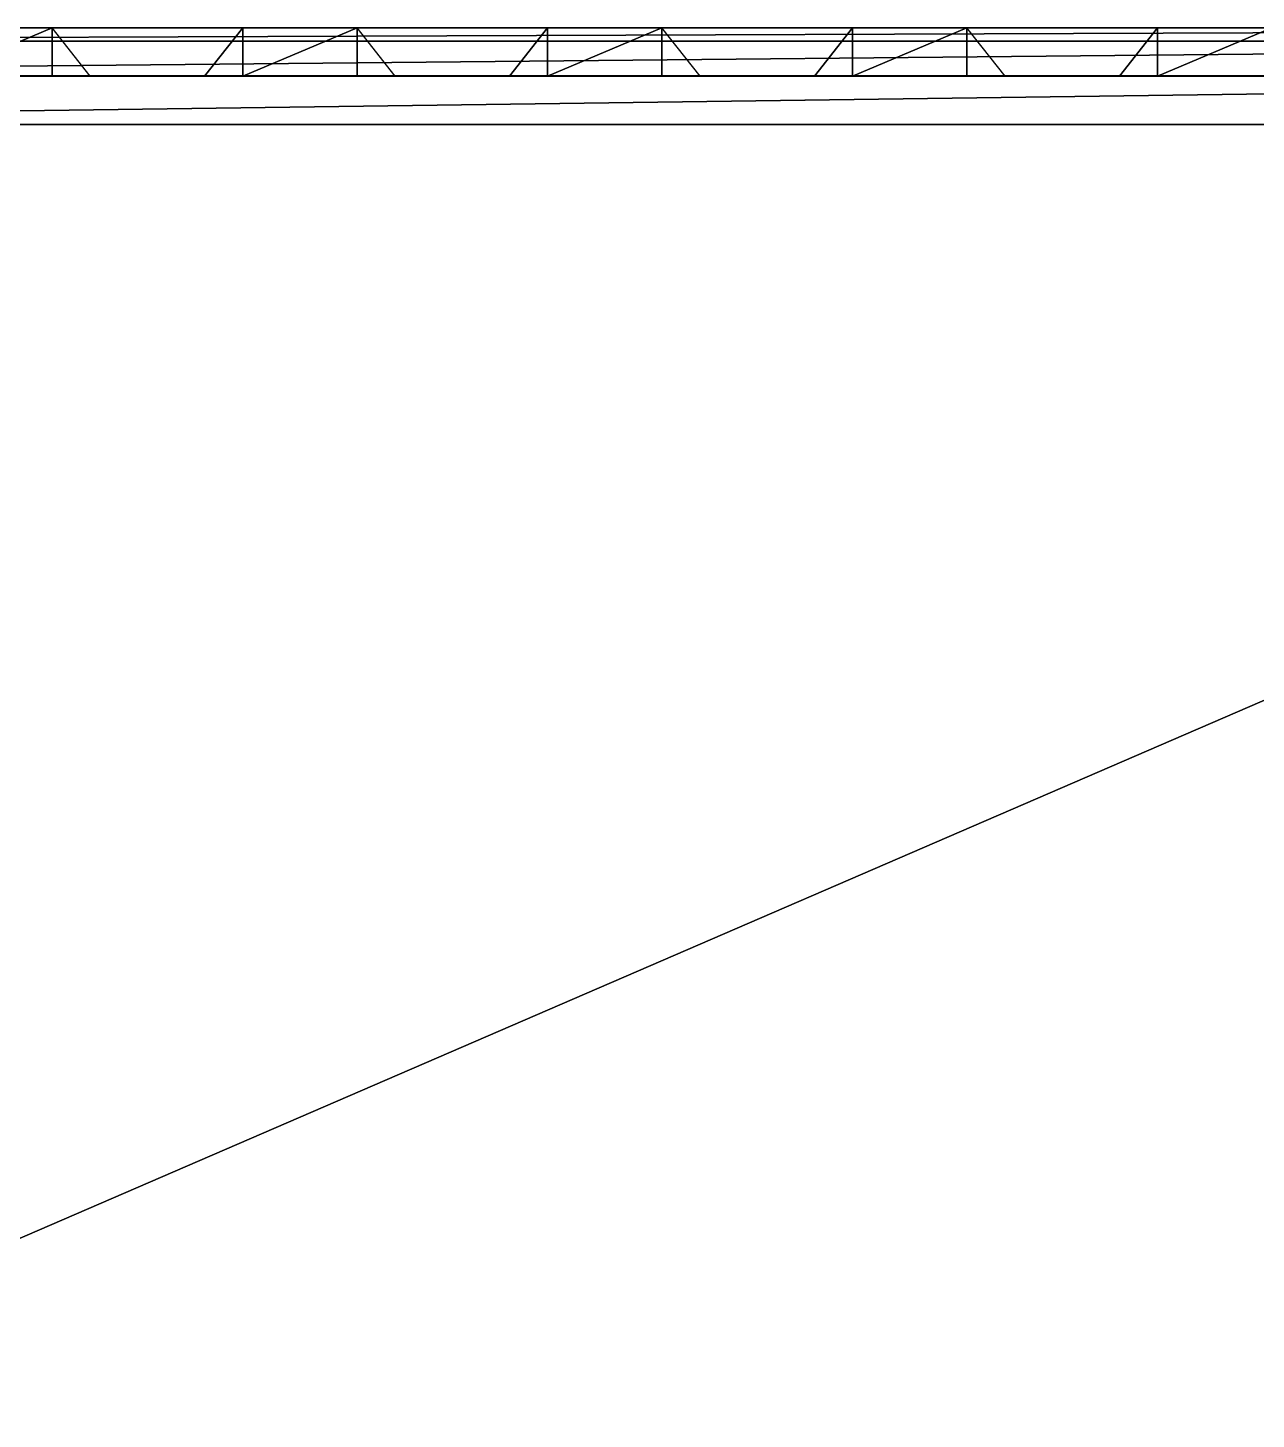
# Model space of a CAD drawing. Extents: x -226 to 261, y -163 to 113.
# Drawn here: x 22.4 to 85.8, y -51.9 to 20 of the extents above; entities that cross this region are included whole.
import ezdxf

# ---------------------------------------------------------------- set-up
doc = ezdxf.new("R2010")
doc.units = 0
doc.header["$MEASUREMENT"] = 0
doc.layers.get('0').update_dxf_attribs({"linetype": 'CONTINUOUS'})

msp = doc.modelspace()

# ---------------------------------------------------------------- linework, layer by layer
for points in [[(155, 20, -10), (-30, 20, -10), (-30, 19.3168, -7.4775)], [(155, 19.3168, -7.4775), (155, 20, -10), (-30, 19.3168, -7.4775)], [(-30, 20, -10), (155, 20, -10), (0, 20, -20)], [(110, 20, -20), (0, 20, -20), (155, 20, -10)], [(155, 20, -100), (0, 20, -70), (110, 20, -70)], [(0, 20, -70), (155, 20, -100), (9.0742, 20, -87.4913)], [(155, 20, -100), (9.8219, 20, -91.25), (9.0742, 20, -87.4913)], [(11.25, 20, -100), (9.8219, 20, -91.25), (155, 20, -100)], [(17.7188, 17.5, -20), (23.625, 17.5, -20), (23.625, 20, -27.8945)], [(17.7188, 17.5, -20), (23.625, 20, -27.8945), (17.7188, 20, -27.8945)], [(17.7188, 17.5, -25.9209), (23.625, 17.5, -25.9209), (23.625, 20, -33.8153)], [(17.7188, 17.5, -25.9209), (23.625, 20, -33.8153), (17.7188, 20, -33.8153)], [(17.7188, 17.5, -31.8417), (23.625, 17.5, -31.8417), (23.625, 20, -39.7362)], [(17.7188, 17.5, -31.8417), (23.625, 20, -39.7362), (17.7188, 20, -39.7362)], [(17.7188, 17.5, -37.7626), (23.625, 17.5, -37.7626), (23.625, 20, -45.657)], [(17.7188, 17.5, -37.7626), (23.625, 20, -45.657), (17.7188, 20, -45.657)], [(17.7188, 17.5, -49.6043), (23.625, 17.5, -49.6043), (23.625, 20, -57.4987)], [(17.7188, 17.5, -49.6043), (23.625, 20, -57.4987), (17.7188, 20, -57.4987)], [(17.7188, 17.5, -55.5251), (23.625, 17.5, -55.5251), (23.625, 20, -63.4196)], [(17.7188, 17.5, -55.5251), (23.625, 20, -63.4196), (17.7188, 20, -63.4196)], [(17.7188, 17.5, -61.446), (23.625, 17.5, -61.446), (23.625, 20, -69.3405)], [(17.7188, 17.5, -61.446), (23.625, 20, -69.3405), (17.7188, 20, -69.3405)], [(17.7188, 17.5, -43.7152), (23.625, 17.5, -43.7152), (23.625, 20, -51.6203)], [(17.7188, 17.5, -43.7152), (23.625, 20, -51.6203), (17.7188, 20, -51.6203)], [(23.625, 17.5, -20), (25.5938, 17.5, -28.4109), (23.625, 20, -27.8945)], [(23.625, 17.5, -25.9209), (25.5938, 17.5, -34.3317), (23.625, 20, -33.8153)], [(23.625, 17.5, -31.8417), (25.5938, 17.5, -40.2526), (23.625, 20, -39.7362)], [(23.625, 17.5, -37.7626), (25.5938, 17.5, -46.1735), (23.625, 20, -45.657)], [(23.625, 17.5, -49.6043), (25.5938, 17.5, -58.0152), (23.625, 20, -57.4987)], [(23.625, 17.5, -55.5251), (25.5938, 17.5, -63.936), (23.625, 20, -63.4196)], [(23.625, 17.5, -61.446), (25.5938, 17.5, -69.8569), (23.625, 20, -69.3405)], [(23.625, 17.5, -43.7152), (25.5938, 17.5, -52.1374), (23.625, 20, -51.6203)], [(31.5, 17.5, -20), (33.4688, 17.5, -20), (33.4688, 20, -27.8945)], [(31.5, 17.5, -20), (33.4688, 20, -27.8945), (31.5, 17.5, -28.4109)], [(31.5, 17.5, -25.9209), (33.4688, 17.5, -25.9209), (33.4688, 20, -33.8153)], [(31.5, 17.5, -25.9209), (33.4688, 20, -33.8153), (31.5, 17.5, -34.3317)], [(31.5, 17.5, -31.8417), (33.4688, 17.5, -31.8417), (33.4688, 20, -39.7362)], [(31.5, 17.5, -31.8417), (33.4688, 20, -39.7362), (31.5, 17.5, -40.2526)], [(31.5, 17.5, -37.7626), (33.4688, 17.5, -37.7626), (33.4688, 20, -45.657)], [(31.5, 17.5, -37.7626), (33.4688, 20, -45.657), (31.5, 17.5, -46.1735)], [(31.5, 17.5, -49.6043), (33.4688, 17.5, -49.6043), (33.4688, 20, -57.4987)], [(31.5, 17.5, -49.6043), (33.4688, 20, -57.4987), (31.5, 17.5, -58.0152)], [(31.5, 17.5, -55.5251), (33.4688, 17.5, -55.5251), (33.4688, 20, -63.4196)], [(31.5, 17.5, -55.5251), (33.4688, 20, -63.4196), (31.5, 17.5, -63.936)], [(31.5, 17.5, -61.446), (33.4688, 17.5, -61.446), (33.4688, 20, -69.3405)], [(31.5, 17.5, -61.446), (33.4688, 20, -69.3405), (31.5, 17.5, -69.8569)], [(31.5, 17.5, -43.7152), (33.4688, 17.5, -43.7152), (33.4688, 20, -51.6203)], [(31.5, 17.5, -43.7152), (33.4688, 20, -51.6203), (31.5, 17.5, -52.1374)], [(33.4688, 17.5, -20), (39.375, 17.5, -20), (39.375, 20, -27.8945)], [(33.4688, 17.5, -20), (39.375, 20, -27.8945), (33.4688, 20, -27.8945)], [(33.4688, 17.5, -25.9209), (39.375, 17.5, -25.9209), (39.375, 20, -33.8153)], [(33.4688, 17.5, -25.9209), (39.375, 20, -33.8153), (33.4688, 20, -33.8153)], [(33.4688, 17.5, -31.8417), (39.375, 17.5, -31.8417), (39.375, 20, -39.7362)], [(33.4688, 17.5, -31.8417), (39.375, 20, -39.7362), (33.4688, 20, -39.7362)], [(33.4688, 17.5, -37.7626), (39.375, 17.5, -37.7626), (39.375, 20, -45.657)], [(33.4688, 17.5, -37.7626), (39.375, 20, -45.657), (33.4688, 20, -45.657)], [(33.4688, 17.5, -49.6043), (39.375, 17.5, -49.6043), (39.375, 20, -57.4987)], [(33.4688, 17.5, -49.6043), (39.375, 20, -57.4987), (33.4688, 20, -57.4987)], [(33.4688, 17.5, -55.5251), (39.375, 17.5, -55.5251), (39.375, 20, -63.4196)], [(33.4688, 17.5, -55.5251), (39.375, 20, -63.4196), (33.4688, 20, -63.4196)], [(33.4688, 17.5, -61.446), (39.375, 17.5, -61.446), (39.375, 20, -69.3405)], [(33.4688, 17.5, -61.446), (39.375, 20, -69.3405), (33.4688, 20, -69.3405)], [(33.4688, 17.5, -43.7152), (39.375, 17.5, -43.7152), (39.375, 20, -51.6203)], [(33.4688, 17.5, -43.7152), (39.375, 20, -51.6203), (33.4688, 20, -51.6203)], [(39.375, 17.5, -20), (41.3438, 17.5, -28.4109), (39.375, 20, -27.8945)], [(39.375, 17.5, -25.9209), (41.3438, 17.5, -34.3317), (39.375, 20, -33.8153)], [(39.375, 17.5, -31.8417), (41.3438, 17.5, -40.2526), (39.375, 20, -39.7362)], [(39.375, 17.5, -37.7626), (41.3438, 17.5, -46.1735), (39.375, 20, -45.657)], [(39.375, 17.5, -49.6043), (41.3438, 17.5, -58.0152), (39.375, 20, -57.4987)], [(39.375, 17.5, -55.5251), (41.3438, 17.5, -63.936), (39.375, 20, -63.4196)], [(39.375, 17.5, -61.446), (41.3438, 17.5, -69.8569), (39.375, 20, -69.3405)], [(39.375, 17.5, -43.7152), (41.3438, 17.5, -52.1374), (39.375, 20, -51.6203)], [(47.25, 17.5, -20), (49.2188, 17.5, -20), (49.2188, 20, -27.8945)], [(47.25, 17.5, -20), (49.2188, 20, -27.8945), (47.25, 17.5, -28.4109)], [(47.25, 17.5, -25.9209), (49.2188, 17.5, -25.9209), (49.2188, 20, -33.8153)], [(47.25, 17.5, -25.9209), (49.2188, 20, -33.8153), (47.25, 17.5, -34.3317)], [(47.25, 17.5, -31.8417), (49.2188, 17.5, -31.8417), (49.2188, 20, -39.7362)], [(47.25, 17.5, -31.8417), (49.2188, 20, -39.7362), (47.25, 17.5, -40.2526)], [(47.25, 17.5, -37.7626), (49.2188, 17.5, -37.7626), (49.2188, 20, -45.657)], [(47.25, 17.5, -37.7626), (49.2188, 20, -45.657), (47.25, 17.5, -46.1735)], [(47.25, 17.5, -49.6043), (49.2188, 17.5, -49.6043), (49.2188, 20, -57.4987)], [(47.25, 17.5, -49.6043), (49.2188, 20, -57.4987), (47.25, 17.5, -58.0152)], [(47.25, 17.5, -55.5251), (49.2188, 17.5, -55.5251), (49.2188, 20, -63.4196)], [(47.25, 17.5, -55.5251), (49.2188, 20, -63.4196), (47.25, 17.5, -63.936)], [(47.25, 17.5, -61.446), (49.2188, 17.5, -61.446), (49.2188, 20, -69.3405)], [(47.25, 17.5, -61.446), (49.2188, 20, -69.3405), (47.25, 17.5, -69.8569)], [(47.25, 17.5, -43.7152), (49.2188, 17.5, -43.7152), (49.2188, 20, -51.6203)], [(47.25, 17.5, -43.7152), (49.2188, 20, -51.6203), (47.25, 17.5, -52.1374)], [(49.2188, 17.5, -20), (55.125, 17.5, -20), (55.125, 20, -27.8945)], [(49.2188, 17.5, -20), (55.125, 20, -27.8945), (49.2188, 20, -27.8945)], [(49.2188, 17.5, -25.9209), (55.125, 17.5, -25.9209), (55.125, 20, -33.8153)], [(49.2188, 17.5, -25.9209), (55.125, 20, -33.8153), (49.2188, 20, -33.8153)], [(49.2188, 17.5, -31.8417), (55.125, 17.5, -31.8417), (55.125, 20, -39.7362)], [(49.2188, 17.5, -31.8417), (55.125, 20, -39.7362), (49.2188, 20, -39.7362)], [(49.2188, 17.5, -37.7626), (55.125, 17.5, -37.7626), (55.125, 20, -45.657)], [(49.2188, 17.5, -37.7626), (55.125, 20, -45.657), (49.2188, 20, -45.657)], [(49.2188, 17.5, -49.6043), (55.125, 17.5, -49.6043), (55.125, 20, -57.4987)], [(49.2188, 17.5, -49.6043), (55.125, 20, -57.4987), (49.2188, 20, -57.4987)], [(49.2188, 17.5, -55.5251), (55.125, 17.5, -55.5251), (55.125, 20, -63.4196)], [(49.2188, 17.5, -55.5251), (55.125, 20, -63.4196), (49.2188, 20, -63.4196)], [(49.2188, 17.5, -61.446), (55.125, 17.5, -61.446), (55.125, 20, -69.3404)], [(49.2188, 17.5, -61.446), (55.125, 20, -69.3404), (49.2188, 20, -69.3405)], [(49.2188, 17.5, -43.7152), (55.125, 17.5, -43.7152), (55.125, 20, -51.6203)], [(49.2188, 17.5, -43.7152), (55.125, 20, -51.6203), (49.2188, 20, -51.6203)], [(55.125, 17.5, -20), (57.0938, 17.5, -28.4109), (55.125, 20, -27.8945)], [(55.125, 17.5, -25.9209), (57.0938, 17.5, -34.3317), (55.125, 20, -33.8153)], [(55.125, 17.5, -31.8417), (57.0938, 17.5, -40.2526), (55.125, 20, -39.7362)], [(55.125, 17.5, -37.7626), (57.0938, 17.5, -46.1735), (55.125, 20, -45.657)], [(55.125, 17.5, -49.6043), (57.0938, 17.5, -58.0152), (55.125, 20, -57.4987)], [(55.125, 17.5, -55.5251), (57.0938, 17.5, -63.936), (55.125, 20, -63.4196)], [(55.125, 17.5, -61.446), (57.0938, 17.5, -69.8569), (55.125, 20, -69.3404)], [(55.125, 17.5, -43.7152), (57.0938, 17.5, -52.1374), (55.125, 20, -51.6203)], [(63, 17.5, -20), (64.9688, 17.5, -20), (64.9688, 20, -27.8945)], [(63, 17.5, -20), (64.9688, 20, -27.8945), (63, 17.5, -28.4109)], [(63, 17.5, -25.9209), (64.9688, 17.5, -25.9209), (64.9688, 20, -33.8153)], [(63, 17.5, -25.9209), (64.9688, 20, -33.8153), (63, 17.5, -34.3317)], [(63, 17.5, -31.8417), (64.9688, 17.5, -31.8417), (64.9688, 20, -39.7362)], [(63, 17.5, -31.8417), (64.9688, 20, -39.7362), (63, 17.5, -40.2526)], [(63, 17.5, -37.7626), (64.9688, 17.5, -37.7626), (64.9688, 20, -45.657)], [(63, 17.5, -37.7626), (64.9688, 20, -45.657), (63, 17.5, -46.1734)], [(63, 17.5, -49.6043), (64.9688, 17.5, -49.6043), (64.9688, 20, -57.4987)], [(63, 17.5, -49.6043), (64.9688, 20, -57.4987), (63, 17.5, -58.0151)], [(63, 17.5, -55.5251), (64.9688, 17.5, -55.5251), (64.9688, 20, -63.4196)], [(63, 17.5, -55.5251), (64.9688, 20, -63.4196), (63, 17.5, -63.936)], [(63, 17.5, -61.446), (64.9688, 17.5, -61.446), (64.9688, 20, -69.3404)], [(63, 17.5, -61.446), (64.9688, 20, -69.3404), (63, 17.5, -69.8569)], [(63, 17.5, -43.7152), (64.9688, 17.5, -43.7152), (64.9688, 20, -51.6203)], [(63, 17.5, -43.7152), (64.9688, 20, -51.6203), (63, 17.5, -52.1374)], [(64.9688, 17.5, -20), (70.875, 17.5, -20), (70.875, 20, -27.8945)], [(64.9688, 17.5, -20), (70.875, 20, -27.8945), (64.9688, 20, -27.8945)], [(64.9688, 17.5, -25.9209), (70.875, 17.5, -25.9209), (70.875, 20, -33.8153)], [(64.9688, 17.5, -25.9209), (70.875, 20, -33.8153), (64.9688, 20, -33.8153)], [(64.9688, 17.5, -31.8417), (70.875, 17.5, -31.8417), (70.875, 20, -39.7362)], [(64.9688, 17.5, -31.8417), (70.875, 20, -39.7362), (64.9688, 20, -39.7362)], [(64.9688, 17.5, -37.7626), (70.875, 17.5, -37.7626), (70.875, 20, -45.657)], [(64.9688, 17.5, -37.7626), (70.875, 20, -45.657), (64.9688, 20, -45.657)], [(64.9688, 17.5, -49.6043), (70.875, 17.5, -49.6043), (70.875, 20, -57.4987)], [(64.9688, 17.5, -49.6043), (70.875, 20, -57.4987), (64.9688, 20, -57.4987)], [(64.9688, 17.5, -55.5251), (70.875, 17.5, -55.5251), (70.875, 20, -63.4196)], [(64.9688, 17.5, -55.5251), (70.875, 20, -63.4196), (64.9688, 20, -63.4196)], [(64.9688, 17.5, -61.446), (70.875, 17.5, -61.446), (70.875, 20, -69.3404)], [(64.9688, 17.5, -61.446), (70.875, 20, -69.3404), (64.9688, 20, -69.3404)], [(64.9688, 17.5, -43.7152), (70.875, 17.5, -43.7152), (70.875, 20, -51.6203)], [(64.9688, 17.5, -43.7152), (70.875, 20, -51.6203), (64.9688, 20, -51.6203)], [(70.875, 17.5, -20), (72.8438, 17.5, -28.4109), (70.875, 20, -27.8945)], [(70.875, 17.5, -25.9209), (72.8438, 17.5, -34.3317), (70.875, 20, -33.8153)], [(70.875, 17.5, -31.8417), (72.8438, 17.5, -40.2526), (70.875, 20, -39.7362)], [(70.875, 17.5, -37.7626), (72.8438, 17.5, -46.1734), (70.875, 20, -45.657)], [(70.875, 17.5, -49.6043), (72.8438, 17.5, -58.0151), (70.875, 20, -57.4987)], [(70.875, 17.5, -55.5251), (72.8438, 17.5, -63.936), (70.875, 20, -63.4196)], [(70.875, 17.5, -61.446), (72.8438, 17.5, -69.8569), (70.875, 20, -69.3404)], [(70.875, 17.5, -43.7152), (72.8438, 17.5, -52.1374), (70.875, 20, -51.6203)], [(78.75, 17.5, -20), (80.7188, 17.5, -20), (80.7188, 20, -27.8945)], [(78.75, 17.5, -20), (80.7188, 20, -27.8945), (78.75, 17.5, -28.4109)], [(78.75, 17.5, -25.9209), (80.7188, 17.5, -25.9209), (80.7188, 20, -33.8153)], [(78.75, 17.5, -25.9209), (80.7188, 20, -33.8153), (78.75, 17.5, -34.3317)], [(78.75, 17.5, -31.8417), (80.7188, 17.5, -31.8417), (80.7188, 20, -39.7362)], [(78.75, 17.5, -31.8417), (80.7188, 20, -39.7362), (78.75, 17.5, -40.2526)], [(78.75, 17.5, -37.7626), (80.7188, 17.5, -37.7626), (80.7188, 20, -45.657)], [(78.75, 17.5, -37.7626), (80.7188, 20, -45.657), (78.75, 17.5, -46.1734)], [(78.75, 17.5, -49.6043), (80.7188, 17.5, -49.6043), (80.7188, 20, -57.4987)], [(78.75, 17.5, -49.6043), (80.7188, 20, -57.4987), (78.75, 17.5, -58.0151)], [(78.75, 17.5, -55.5251), (80.7188, 17.5, -55.5251), (80.7188, 20, -63.4196)], [(78.75, 17.5, -55.5251), (80.7188, 20, -63.4196), (78.75, 17.5, -63.936)], [(78.75, 17.5, -61.446), (80.7188, 17.5, -61.446), (80.7188, 20, -69.3404)], [(78.75, 17.5, -61.446), (80.7188, 20, -69.3404), (78.75, 17.5, -69.8569)], [(78.75, 17.5, -43.7152), (80.7188, 17.5, -43.7152), (80.7188, 20, -51.6203)], [(78.75, 17.5, -43.7152), (80.7188, 20, -51.6203), (78.75, 17.5, -52.1374)], [(80.7188, 17.5, -20), (86.625, 17.5, -20), (86.625, 20, -27.8945)], [(80.7188, 17.5, -20), (86.625, 20, -27.8945), (80.7188, 20, -27.8945)], [(80.7188, 17.5, -25.9209), (86.625, 17.5, -25.9209), (86.625, 20, -33.8153)], [(80.7188, 17.5, -25.9209), (86.625, 20, -33.8153), (80.7188, 20, -33.8153)], [(80.7188, 17.5, -31.8417), (86.625, 17.5, -31.8417), (86.625, 20, -39.7362)], [(80.7188, 17.5, -31.8417), (86.625, 20, -39.7362), (80.7188, 20, -39.7362)], [(80.7188, 17.5, -37.7626), (86.625, 17.5, -37.7626), (86.625, 20, -45.657)], [(80.7188, 17.5, -37.7626), (86.625, 20, -45.657), (80.7188, 20, -45.657)], [(80.7188, 17.5, -49.6043), (86.625, 17.5, -49.6043), (86.625, 20, -57.4987)], [(80.7188, 17.5, -49.6043), (86.625, 20, -57.4987), (80.7188, 20, -57.4987)], [(80.7188, 17.5, -55.5251), (86.625, 17.5, -55.5251), (86.625, 20, -63.4196)], [(80.7188, 17.5, -55.5251), (86.625, 20, -63.4196), (80.7188, 20, -63.4196)], [(80.7188, 17.5, -61.446), (86.625, 17.5, -61.446), (86.625, 20, -69.3404)], [(80.7188, 17.5, -61.446), (86.625, 20, -69.3404), (80.7188, 20, -69.3404)], [(80.7188, 17.5, -43.7152), (86.625, 17.5, -43.7152), (86.625, 20, -51.6203)], [(80.7188, 17.5, -43.7152), (86.625, 20, -51.6203), (80.7188, 20, -51.6203)], [(155, 19.3168, -7.4775), (-30, 19.3168, -7.4775), (-30, 17.5225, -5.6832)], [(155, 17.5225, -5.6832), (155, 19.3168, -7.4775), (-30, 17.5225, -5.6832)], [(155, 17.5225, -5.6832), (-30, 17.5225, -5.6832), (-30, 15, -5)], [(155, 15, -5), (155, 17.5225, -5.6832), (-30, 15, -5)], [(23.625, 17.5, -20), (25.5938, 17.5, -20), (25.5938, 17.5, -28.4109)], [(23.625, 17.5, -25.9209), (25.5938, 17.5, -25.9209), (25.5938, 17.5, -34.3317)], [(23.625, 17.5, -31.8417), (25.5938, 17.5, -31.8417), (25.5938, 17.5, -40.2526)], [(23.625, 17.5, -37.7626), (25.5938, 17.5, -37.7626), (25.5938, 17.5, -46.1735)], [(23.625, 17.5, -49.6043), (25.5938, 17.5, -49.6043), (25.5938, 17.5, -58.0152)], [(23.625, 17.5, -55.5251), (25.5938, 17.5, -55.5251), (25.5938, 17.5, -63.936)], [(23.625, 17.5, -61.446), (25.5938, 17.5, -61.446), (25.5938, 17.5, -69.8569)], [(23.625, 17.5, -43.7152), (25.5938, 17.5, -43.7152), (25.5938, 17.5, -52.1374)], [(25.5938, 17.5, -20), (31.5, 17.5, -20), (31.5, 17.5, -28.4109)], [(25.5938, 17.5, -20), (31.5, 17.5, -28.4109), (25.5938, 17.5, -28.4109)], [(25.5938, 17.5, -25.9209), (31.5, 17.5, -25.9209), (31.5, 17.5, -34.3317)], [(25.5938, 17.5, -25.9209), (31.5, 17.5, -34.3317), (25.5938, 17.5, -34.3317)], [(25.5938, 17.5, -31.8417), (31.5, 17.5, -31.8417), (31.5, 17.5, -40.2526)], [(25.5938, 17.5, -31.8417), (31.5, 17.5, -40.2526), (25.5938, 17.5, -40.2526)], [(25.5938, 17.5, -37.7626), (31.5, 17.5, -37.7626), (31.5, 17.5, -46.1735)], [(25.5938, 17.5, -37.7626), (31.5, 17.5, -46.1735), (25.5938, 17.5, -46.1735)], [(25.5938, 17.5, -49.6043), (31.5, 17.5, -49.6043), (31.5, 17.5, -58.0152)], [(25.5938, 17.5, -49.6043), (31.5, 17.5, -58.0152), (25.5938, 17.5, -58.0152)], [(25.5938, 17.5, -55.5251), (31.5, 17.5, -55.5251), (31.5, 17.5, -63.936)], [(25.5938, 17.5, -55.5251), (31.5, 17.5, -63.936), (25.5938, 17.5, -63.936)], [(25.5938, 17.5, -61.446), (31.5, 17.5, -61.446), (31.5, 17.5, -69.8569)], [(25.5938, 17.5, -61.446), (31.5, 17.5, -69.8569), (25.5938, 17.5, -69.8569)], [(25.5938, 17.5, -43.7152), (31.5, 17.5, -43.7152), (31.5, 17.5, -52.1374)], [(25.5938, 17.5, -43.7152), (31.5, 17.5, -52.1374), (25.5938, 17.5, -52.1374)], [(39.375, 17.5, -20), (41.3438, 17.5, -20), (41.3438, 17.5, -28.4109)], [(39.375, 17.5, -25.9209), (41.3438, 17.5, -25.9209), (41.3438, 17.5, -34.3317)], [(39.375, 17.5, -31.8417), (41.3438, 17.5, -31.8417), (41.3438, 17.5, -40.2526)], [(39.375, 17.5, -37.7626), (41.3438, 17.5, -37.7626), (41.3438, 17.5, -46.1735)], [(39.375, 17.5, -49.6043), (41.3438, 17.5, -49.6043), (41.3438, 17.5, -58.0152)], [(39.375, 17.5, -55.5251), (41.3438, 17.5, -55.5251), (41.3438, 17.5, -63.936)], [(39.375, 17.5, -61.446), (41.3438, 17.5, -61.446), (41.3438, 17.5, -69.8569)], [(39.375, 17.5, -43.7152), (41.3438, 17.5, -43.7152), (41.3438, 17.5, -52.1374)], [(41.3438, 17.5, -20), (47.25, 17.5, -20), (47.25, 17.5, -28.4109)], [(41.3438, 17.5, -20), (47.25, 17.5, -28.4109), (41.3438, 17.5, -28.4109)], [(41.3438, 17.5, -25.9209), (47.25, 17.5, -25.9209), (47.25, 17.5, -34.3317)], [(41.3438, 17.5, -25.9209), (47.25, 17.5, -34.3317), (41.3438, 17.5, -34.3317)], [(41.3438, 17.5, -31.8417), (47.25, 17.5, -31.8417), (47.25, 17.5, -40.2526)], [(41.3438, 17.5, -31.8417), (47.25, 17.5, -40.2526), (41.3438, 17.5, -40.2526)], [(41.3438, 17.5, -37.7626), (47.25, 17.5, -37.7626), (47.25, 17.5, -46.1735)], [(41.3438, 17.5, -37.7626), (47.25, 17.5, -46.1735), (41.3438, 17.5, -46.1735)], [(41.3438, 17.5, -49.6043), (47.25, 17.5, -49.6043), (47.25, 17.5, -58.0152)], [(41.3438, 17.5, -49.6043), (47.25, 17.5, -58.0152), (41.3438, 17.5, -58.0152)], [(41.3438, 17.5, -55.5251), (47.25, 17.5, -55.5251), (47.25, 17.5, -63.936)], [(41.3438, 17.5, -55.5251), (47.25, 17.5, -63.936), (41.3438, 17.5, -63.936)], [(41.3438, 17.5, -61.446), (47.25, 17.5, -61.446), (47.25, 17.5, -69.8569)], [(41.3438, 17.5, -61.446), (47.25, 17.5, -69.8569), (41.3438, 17.5, -69.8569)], [(41.3438, 17.5, -43.7152), (47.25, 17.5, -43.7152), (47.25, 17.5, -52.1374)], [(41.3438, 17.5, -43.7152), (47.25, 17.5, -52.1374), (41.3438, 17.5, -52.1374)], [(55.125, 17.5, -20), (57.0938, 17.5, -20), (57.0938, 17.5, -28.4109)], [(55.125, 17.5, -25.9209), (57.0938, 17.5, -25.9209), (57.0938, 17.5, -34.3317)], [(55.125, 17.5, -31.8417), (57.0938, 17.5, -31.8417), (57.0938, 17.5, -40.2526)], [(55.125, 17.5, -37.7626), (57.0938, 17.5, -37.7626), (57.0938, 17.5, -46.1735)], [(55.125, 17.5, -49.6043), (57.0938, 17.5, -49.6043), (57.0938, 17.5, -58.0152)], [(55.125, 17.5, -55.5251), (57.0938, 17.5, -55.5251), (57.0938, 17.5, -63.936)], [(55.125, 17.5, -61.446), (57.0938, 17.5, -61.446), (57.0938, 17.5, -69.8569)], [(55.125, 17.5, -43.7152), (57.0938, 17.5, -43.7152), (57.0938, 17.5, -52.1374)], [(57.0938, 17.5, -20), (63, 17.5, -20), (63, 17.5, -28.4109)], [(57.0938, 17.5, -20), (63, 17.5, -28.4109), (57.0938, 17.5, -28.4109)], [(57.0938, 17.5, -25.9209), (63, 17.5, -25.9209), (63, 17.5, -34.3317)], [(57.0938, 17.5, -25.9209), (63, 17.5, -34.3317), (57.0938, 17.5, -34.3317)], [(57.0938, 17.5, -31.8417), (63, 17.5, -31.8417), (63, 17.5, -40.2526)], [(57.0938, 17.5, -31.8417), (63, 17.5, -40.2526), (57.0938, 17.5, -40.2526)], [(57.0938, 17.5, -37.7626), (63, 17.5, -37.7626), (63, 17.5, -46.1734)], [(57.0938, 17.5, -37.7626), (63, 17.5, -46.1734), (57.0938, 17.5, -46.1735)], [(57.0938, 17.5, -49.6043), (63, 17.5, -49.6043), (63, 17.5, -58.0151)], [(57.0938, 17.5, -49.6043), (63, 17.5, -58.0151), (57.0938, 17.5, -58.0152)], [(57.0938, 17.5, -55.5251), (63, 17.5, -55.5251), (63, 17.5, -63.936)], [(57.0938, 17.5, -55.5251), (63, 17.5, -63.936), (57.0938, 17.5, -63.936)], [(57.0938, 17.5, -61.446), (63, 17.5, -61.446), (63, 17.5, -69.8569)], [(57.0938, 17.5, -61.446), (63, 17.5, -69.8569), (57.0938, 17.5, -69.8569)], [(57.0938, 17.5, -43.7152), (63, 17.5, -43.7152), (63, 17.5, -52.1374)], [(57.0938, 17.5, -43.7152), (63, 17.5, -52.1374), (57.0938, 17.5, -52.1374)], [(70.875, 17.5, -20), (72.8438, 17.5, -20), (72.8438, 17.5, -28.4109)], [(70.875, 17.5, -25.9209), (72.8438, 17.5, -25.9209), (72.8438, 17.5, -34.3317)], [(70.875, 17.5, -31.8417), (72.8438, 17.5, -31.8417), (72.8438, 17.5, -40.2526)], [(70.875, 17.5, -37.7626), (72.8438, 17.5, -37.7626), (72.8438, 17.5, -46.1734)], [(70.875, 17.5, -49.6043), (72.8438, 17.5, -49.6043), (72.8438, 17.5, -58.0151)], [(70.875, 17.5, -55.5251), (72.8438, 17.5, -55.5251), (72.8438, 17.5, -63.936)], [(70.875, 17.5, -61.446), (72.8438, 17.5, -61.446), (72.8438, 17.5, -69.8569)], [(70.875, 17.5, -43.7152), (72.8438, 17.5, -43.7152), (72.8438, 17.5, -52.1374)], [(72.8438, 17.5, -20), (78.75, 17.5, -20), (78.75, 17.5, -28.4109)], [(72.8438, 17.5, -20), (78.75, 17.5, -28.4109), (72.8438, 17.5, -28.4109)], [(72.8438, 17.5, -25.9209), (78.75, 17.5, -25.9209), (78.75, 17.5, -34.3317)], [(72.8438, 17.5, -25.9209), (78.75, 17.5, -34.3317), (72.8438, 17.5, -34.3317)], [(72.8438, 17.5, -31.8417), (78.75, 17.5, -31.8417), (78.75, 17.5, -40.2526)], [(72.8438, 17.5, -31.8417), (78.75, 17.5, -40.2526), (72.8438, 17.5, -40.2526)], [(72.8438, 17.5, -37.7626), (78.75, 17.5, -37.7626), (78.75, 17.5, -46.1734)], [(72.8438, 17.5, -37.7626), (78.75, 17.5, -46.1734), (72.8438, 17.5, -46.1734)], [(72.8438, 17.5, -49.6043), (78.75, 17.5, -49.6043), (78.75, 17.5, -58.0151)], [(72.8438, 17.5, -49.6043), (78.75, 17.5, -58.0151), (72.8438, 17.5, -58.0151)], [(72.8438, 17.5, -55.5251), (78.75, 17.5, -55.5251), (78.75, 17.5, -63.936)], [(72.8438, 17.5, -55.5251), (78.75, 17.5, -63.936), (72.8438, 17.5, -63.936)], [(72.8438, 17.5, -61.446), (78.75, 17.5, -61.446), (78.75, 17.5, -69.8569)], [(72.8438, 17.5, -61.446), (78.75, 17.5, -69.8569), (72.8438, 17.5, -69.8569)], [(72.8438, 17.5, -43.7152), (78.75, 17.5, -43.7152), (78.75, 17.5, -52.1374)], [(72.8438, 17.5, -43.7152), (78.75, 17.5, -52.1374), (72.8438, 17.5, -52.1374)], [(155, 15, -5), (-30, 15, -5), (-30, -65, -5)], [(155, -65, -5), (155, 15, -5), (-30, -65, -5)]]:
    msp.add_3dface(points)

doc.saveas('drawing.dxf')
